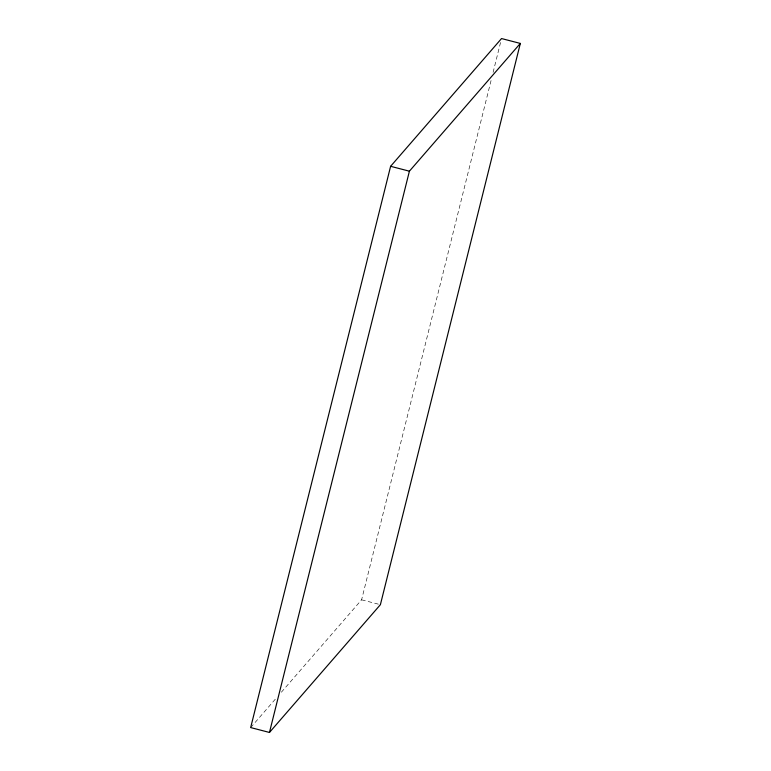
<?xml version="1.0" encoding="UTF-8"?>
<svg xmlns="http://www.w3.org/2000/svg" width="771" height="771" viewBox="0 0 771 771"><rect width="100%" height="100%" fill="white"/><g stroke="black" fill="none" stroke-linecap="round" stroke-linejoin="round"><path stroke-width="0.58" stroke-dasharray="3.85 2.89" d="M281.348 692.233L361.599 599.809L491.06 80.56M493.093 72.387L500.658 42.048M250.671 727.573L276.635 697.668M361.599 599.809L379.284 604.406"/><path stroke-width="1.16" d="M390.608 166.305L250.671 727.573L269.465 732.45L380.392 604.695L520.329 43.427L501.535 38.55L390.608 166.305L409.401 171.191L520.329 43.427M269.465 732.45L409.401 171.191"/></g></svg>
